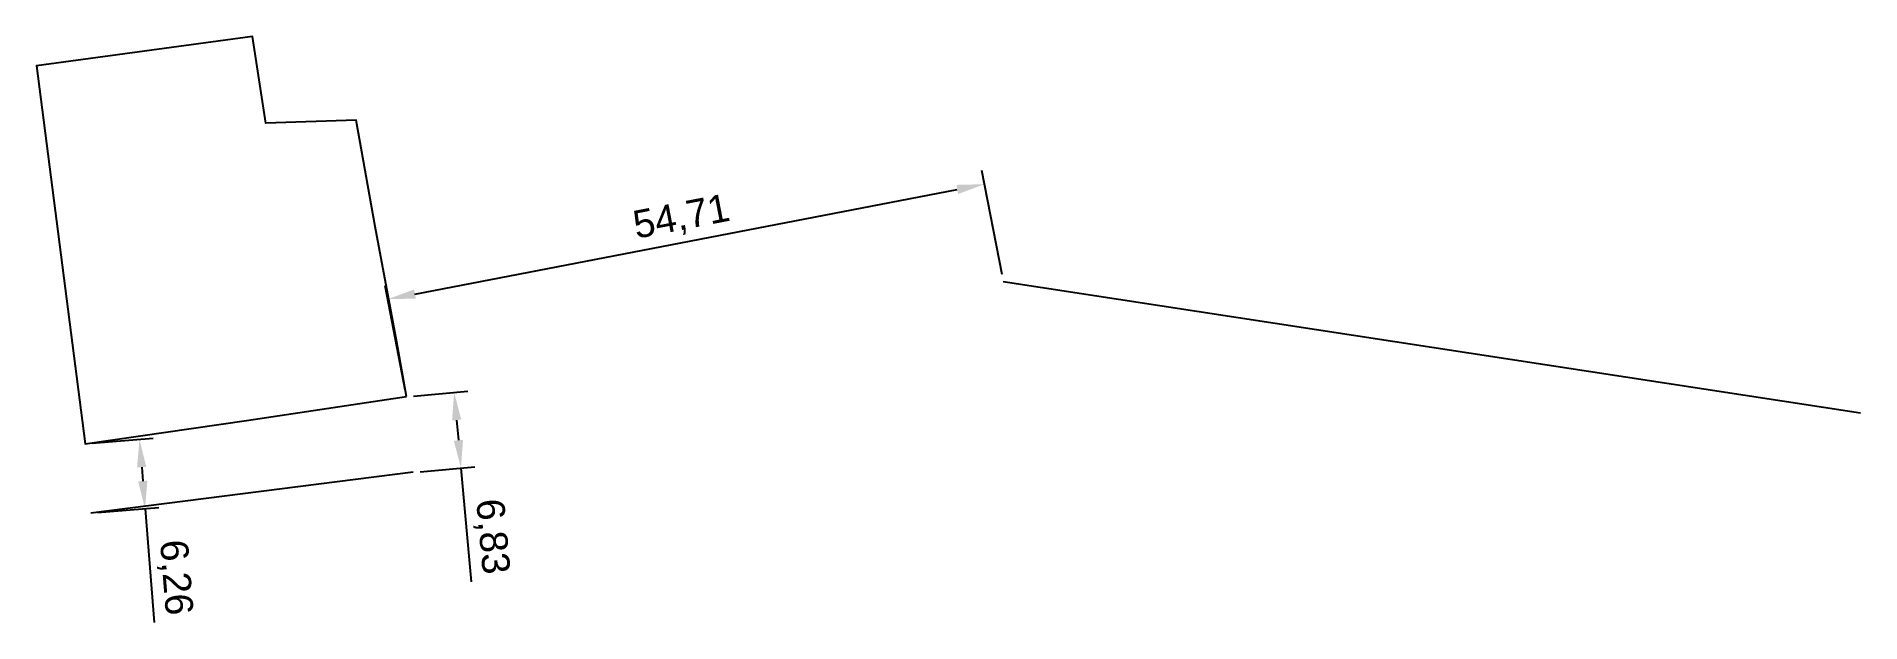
# Model space of a CAD drawing. Header units: millimetres. Extents: x 603285 to 603449, y 1301392 to 1301445.
import ezdxf

# ---------------------------------------------------------------- set-up
doc = ezdxf.new("R2010")
doc.units = ezdxf.units.MM
doc.styles.get("Standard").update_dxf_attribs({"font": 'arial.ttf'})
doc.dimstyles.new('ISO-25', dxfattribs={"dimtxt": 2.5, "dimasz": 2.5, "dimexe": 1.25, "dimexo": 0.625, "dimtad": 1, "dimtxsty": 'Standard', "dimcen": 2.5, "dimadec": 0, "dimazin": 0, "dimtfac": 1, "dimtmove": 0, "dimatfit": 3, "dimfxl": 1, "dimarcsym": 0})

# ---------------------------------------------------------------- blocks, each defined once
blk = doc.blocks.new('*D3')
at = {"color": 0, "lineweight": -2, "transparency": 16777216}
for p, q in [((603371.89, 1301423.58), (603370.08, 1301432.94)), ((603319.05, 1301421.84), (603367.86, 1301431.24)), ((603318.16, 1301413.23), (603316.36, 1301422.59))]:
    blk.add_line(p, q, dxfattribs=at)
at = {"color": 0, "transparency": 16777216}
for points in [[(603367.79, 1301431.65), (603367.94, 1301430.83), (603370.32, 1301431.71)], [(603318.97, 1301422.25), (603319.13, 1301421.43), (603316.6, 1301421.37)]]:
    blk.add_solid(points, dxfattribs=at)
at = {"layer": 'Defpoints', "color": 0, "transparency": 16777216}
for p in [(603370.32, 1301431.71), (603372.01, 1301422.97), (603318.28, 1301412.62)]:
    blk.add_point(p, dxfattribs=at)
at = {"color": 0, "transparency": 16777216, "insert": (603343.06, 1301428.63), "char_height": 2.5, "attachment_point": 5, "rotation": 10.9039}
blk.add_mtext('54,71', dxfattribs=at)
blk = doc.blocks.new('*D4')
at = {"color": 0, "lineweight": -2, "transparency": 16777216}
for p, q in [((603318.91, 1301412.67), (603323.82, 1301413.11)), ((603322.8, 1301410.51), (603322.97, 1301408.69)), ((603319.52, 1301405.87), (603324.43, 1301406.31)), ((603323.19, 1301406.2), (603324.11, 1301395.98))]:
    blk.add_line(p, q, dxfattribs=at)
at = {"color": 0, "transparency": 16777216}
for points in [[(603323.22, 1301410.55), (603322.39, 1301410.47), (603322.58, 1301413)], [(603323.38, 1301408.72), (603322.55, 1301408.65), (603323.19, 1301406.2)]]:
    blk.add_solid(points, dxfattribs=at)
at = {"layer": 'Defpoints', "color": 0, "transparency": 16777216}
for p in [(603318.28, 1301412.62), (603318.9, 1301405.81), (603323.19, 1301406.2)]:
    blk.add_point(p, dxfattribs=at)
at = {"color": 0, "transparency": 16777216, "insert": (603325.88, 1301400.03), "char_height": 2.5, "attachment_point": 5, "rotation": 275.139}
blk.add_mtext('6,83', dxfattribs=at)
blk = doc.blocks.new('*D5')
at = {"color": 0, "lineweight": -2, "transparency": 16777216}
for p, q in [((603289.99, 1301408.43), (603295.5, 1301408.87)), ((603294.46, 1301406.28), (603294.56, 1301405.03)), ((603290.49, 1301402.19), (603296, 1301402.64)), ((603294.76, 1301402.54), (603295.58, 1301392.31))]:
    blk.add_line(p, q, dxfattribs=at)
at = {"color": 0, "transparency": 16777216}
for points in [[(603294.87, 1301406.31), (603294.04, 1301406.25), (603294.26, 1301408.77)], [(603294.97, 1301405.06), (603294.14, 1301405), (603294.76, 1301402.54)]]:
    blk.add_solid(points, dxfattribs=at)
at = {"layer": 'Defpoints', "color": 0, "transparency": 16777216}
for p in [(603289.37, 1301408.38), (603289.87, 1301402.14), (603294.76, 1301402.54)]:
    blk.add_point(p, dxfattribs=at)
at = {"color": 0, "transparency": 16777216, "insert": (603297.39, 1301396.35), "char_height": 2.5, "attachment_point": 5, "rotation": 274.6031}
blk.add_mtext('6,26', dxfattribs=at)

msp = doc.modelspace()

# ---------------------------------------------------------------- linework, layer by layer
msp.add_lwpolyline([(603318.283, 1301412.616), (603317.43, 1301417.521), (603315.475, 1301427.922), (603313.746, 1301437.469), (603305.641, 1301437.203), (603304.421, 1301444.985), (603284.987, 1301442.339), (603289.369, 1301408.379), (603303.902, 1301410.466)], close=True)
for points in [[(603372.005, 1301422.965), (603449.161, 1301411.167)], [(603318.895, 1301405.811), (603289.871, 1301402.144)]]:
    msp.add_lwpolyline(points)

# ---------------------------------------------------------------- dimensions: what is measured, and where the dimension line sits
for p1, p2, distance, picture, middle in [((603318.283, 1301412.616), (603372.005, 1301422.965), 8.91, '*D3', (603343.056, 1301428.629)), ((603318.283, 1301412.616), (603318.895, 1301405.811), 4.312, '*D4', (603325.88, 1301400.035)), ((603289.369, 1301408.379), (603289.871, 1301402.144), 4.903, '*D5', (603297.391, 1301396.351))]:
    dim = msp.add_aligned_dim(p1=p1, p2=p2, distance=distance, dimstyle='ISO-25')
    dim.commit()
    dim.dimension.update_dxf_attribs({"geometry": picture, "text_midpoint": middle})

doc.saveas('drawing.dxf')
